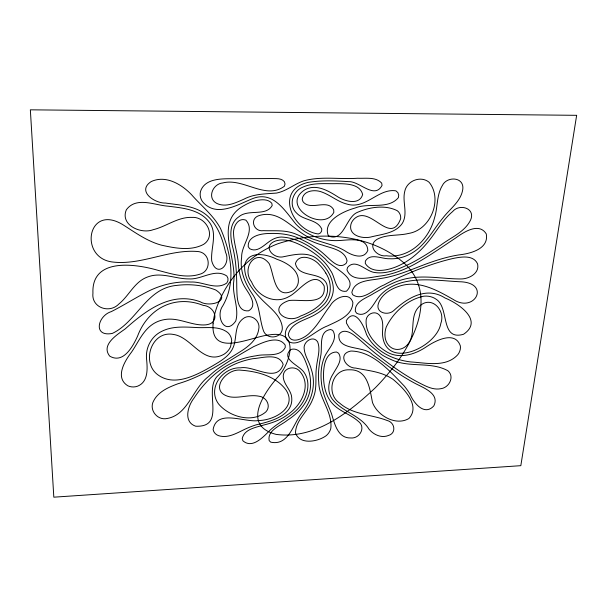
<?xml version="1.0" encoding="UTF-8"?>
<svg xmlns="http://www.w3.org/2000/svg" width="607" height="607" viewBox="0 0 607 607"><rect width="100%" height="100%" fill="white"/><g stroke="black" fill="none" stroke-linecap="round" stroke-linejoin="round"><path stroke-width="0.91" d="M325.838 273.104C332.37 283.052 331.991 297.293 322.795 305.518C314.654 313.971 302.878 316.71 293.105 322.613C281.678 327.469 282.619 346.111 297.331 342.523C308.5 339.04 316.839 329.92 327.795 325.784C337.818 320.906 352.591 315.67 352.872 302.483C349.397 290.988 334.411 297.908 330.337 305.556C323.402 314.388 318.394 324.76 310.071 332.477C305.245 337.978 290.275 345.656 288.287 334.245C291.55 321.831 306.618 320.117 316.042 314.062C325.238 308.811 333.562 299.57 333.342 288.408C332.742 277.702 326.923 267.854 319.138 260.722C309.76 251.055 295.617 254.25 284.015 256.632C273.438 259.659 261.458 245.903 275.715 240.926C286.641 237.686 297.612 243.225 306.937 248.46C316.255 253.984 325.033 261.048 330.512 270.547C335.625 277.209 334.981 292.961 346.453 291.223C359.974 278.196 331.862 267.892 325.519 259.159C313.364 247.944 298.12 237.633 281.102 237.034A18.734 17.353 -26.8 0 0 270.76 240.577C264.561 244.348 257.489 253.187 249.614 248.665L248.233 246.67C247.527 236.077 260.949 233.543 269.144 233.498C279.607 233.065 290.29 234.264 299.843 238.779C308.955 242.899 317.613 248.149 324.942 254.993C330.405 259.584 338.994 270.305 346.24 263.226L347.067 260.919C344.92 249.97 331.346 248.248 322.492 245.099C312.575 242.572 303.826 237.109 294.334 233.498C284.417 229.81 273.734 231.055 263.4 230.652C253.802 232.223 249.052 218.732 259.037 215.599C282.247 208.383 295.617 235.273 316.232 240.106C325.868 243.528 336.119 245.509 344.966 250.866C351.4 255.274 363.843 260.228 367.827 250.372C367.068 236.206 348.198 240.22 338.539 240.569C326.733 241.154 314.836 237.898 304.866 231.571A55.647 51.876 -42.4 0 1 295.996 224.218C285.131 211.084 273.211 190.446 252.74 198.572C237.39 204.734 215.963 218.125 202.412 201.509A13.301 12.793 -15.6 0 1 200.5 191.486C204.468 179.019 219.817 178.754 230.675 178.731C244.431 178.67 258.187 178.633 271.944 178.549C276.155 178.724 281.436 178.003 284.38 181.705L285.04 183.959L284.387 186.243C265.502 200.318 243.346 177.532 222.746 182.95C212.746 183.792 206.653 198.231 216.866 203.451C225.903 207.7 235.63 202.821 243.961 199.149C254.037 193.808 265.502 193.936 276.534 193.064C286.436 191.182 294.16 184.088 303.568 180.916C321.095 175.947 339.715 179.573 357.614 178.238C365.589 178.67 375.695 176.576 381.689 183.117L382.046 185.408C374.527 199.733 359.427 181.061 348.691 181.637C335.299 180.749 321.619 180.203 308.326 182.35C273.909 190.097 292.635 230.766 318.318 233.961L320.39 232.997L321.604 231.221L321.763 229.029C317.195 219.15 303.599 220.637 296.664 213.14C288.196 205.47 292.612 191.334 302.521 187.282C313.189 182.29 325.284 183.989 336.688 183.64C345.77 183.777 359.928 183.587 362.66 194.49C359.435 205.781 344.26 201.19 337.12 196.387C327.826 190.499 315.974 183.769 305.055 189.665C279.266 205.788 323.129 233.08 333.85 212.306L333.645 209.703C327.112 198.314 310.746 211.403 302.999 201.683L302.187 199.195C303.477 190.219 315.215 189.308 322.097 192.131C330.921 195.378 338.16 202.07 347.439 204.21C365.748 209.582 378.434 188.102 395.901 190.841L397.866 192.594L398.738 195.029L398.367 197.662C387.903 210.037 368.836 202.23 355.034 208.034C343.554 211.221 322.142 220.948 328.433 235.918C344.101 242.701 345.717 216.805 357.652 212.253C369.678 207.04 385.195 204.605 397.259 210.697A10.258 9.28 -42.2 0 1 400.673 218.641C390.916 245.19 372.303 208.542 357.03 216.858A11.525 10.524 -39.2 0 0 350.975 224.127C347.978 235.971 363.259 239.302 371.909 236.73C382.569 234.112 395.597 233.171 402.358 223.3C408.245 213.391 402.054 201.865 404.763 191.349C406.849 180.81 420.666 175.294 429.088 182.244C443.11 199.324 430.53 230.053 408.564 233.437C398.139 236.032 386.56 234.021 376.909 239.408C366.719 245.835 377.243 257.209 386.356 255.775C409.573 258.893 429.24 239.12 434.513 217.867C437.92 207.253 436.41 195.219 442.389 185.461C446.927 176.076 464.074 176.667 462.83 188.989C461.206 201.289 449.977 208.687 442.958 217.943C435.287 227.2 429.369 237.876 420.742 246.321C412.54 254.348 401.181 259.379 389.603 258.741C381.841 259.136 370.452 252.573 365.384 261.078L365.285 263.408C371.772 273.901 387.031 270.547 396.629 266.617C408.822 261.549 419.096 252.732 427.434 242.625C436.031 232.458 442.268 220.204 452.617 211.593C459.385 203.284 475.797 208.133 470.63 219.931C464.765 232.102 451.168 237.246 440.932 245.016C430.94 251.594 420.932 258.203 410.264 263.635C398.951 268.962 386.431 274.721 373.639 272.323C365.3 270.601 355.27 258.316 347.576 267.429L346.946 269.834C352.25 283.416 370.657 276.967 381.659 275.866C394.702 273.818 407.047 268.726 418.375 262.057C431.129 254.652 443.262 246.245 455.531 238.081C463.687 232.215 478.931 221.987 486.29 233.953C489.098 249.052 470.19 253.711 458.725 254.925C445.97 256.989 433.648 261.056 421.615 265.691C408.412 270.798 395.195 276.36 381.09 278.431C370.968 280.646 354.496 279.683 351.855 292.475L352.652 294.683C362.72 301.816 374.625 288.431 384.056 284.964A161.849 133.851 -32.2 0 1 394.55 279.546C413.504 270.934 432.973 263.059 453.315 258.415C461.297 256.829 473.354 254.705 477.557 263.825C479.864 273.514 468.551 279.228 460.326 278.962C440.743 278.879 420.697 274.068 401.47 279.956C391.515 282.908 382.668 288.484 373.646 293.454C367 297.938 354.359 301.231 355.345 311.361L356.726 313.28C366.059 318.03 372.531 305.996 376.871 299.562C382.736 290.874 392.168 285.298 402.145 282.574C421.645 277.323 441.934 281.079 461.745 281.83C490.6 283.886 474.279 313.265 453.33 299.509C437.374 290.374 419.08 279.986 400.089 285.95C391.098 288.674 381.689 294.137 378.427 303.454C375.202 312.855 387.903 316.072 393.731 310.587C407.646 297.825 426.638 286.094 445.083 298.022C458.368 303.333 483.984 320.549 463.543 334.275C440.098 341.088 449.499 307.969 436.365 299.388A20.426 17.686 -35.8 0 0 424.035 296.163C407.692 299.365 393.275 312.226 386.234 327.074A25.562 22.102 -33.9 0 0 385.066 336.71C385.513 342.667 389.679 348.555 395.878 349.366A12.094 10.471 -32.8 0 0 404.854 347.067C418.147 337.287 407.851 317.613 419.134 306.618C430.818 294.607 445.857 310.018 440.857 323.319C436.881 347.735 384.345 371.021 382.478 333.721C382.592 327.416 383.958 319.957 379.2 314.912C374.876 310.382 367.144 313.751 366.203 319.555C364.875 333 375.179 344.67 385.908 351.37C398.526 359.511 414.52 354.784 426.046 346.992C435.12 340.884 454.954 330.125 460.349 345.899A12.368 10.478 -35.2 0 1 457.913 354.564C446.107 367.796 426.387 362.849 410.825 361.947C396.204 360.209 381.5 354.291 371.879 342.773A53.833 46.86 -35.6 0 1 366.461 334.374C364.185 326.513 355.087 306.618 346.362 320.542L346.445 323.083L349.442 328.243L381.416 354.496A67.286 58.53 -36.6 0 0 390.551 359.298C408.557 368.328 430.583 361.066 447.905 370.763C454.833 376.659 449.172 387.516 441.137 388.647C433.451 390.331 426.182 386.371 419.543 383.017C404.05 375.065 390.005 364.678 376.294 354.025C369.382 348.646 363.153 342.462 356.301 337.014C351.84 333.038 343.312 327.712 338.918 334.563C337.211 351.18 363.775 345.254 372.349 354.602C383.601 362.288 394.087 371.105 405.825 378.1A245.296 207.996 -50.1 0 0 414.604 383.116C422.958 387.691 439.969 393.404 433.853 405.84C424.422 416.47 413.504 402.836 409.884 393.913A110.178 92.446 -22.5 0 0 404.383 386.173C390.202 371.416 372.873 351.339 350.952 351.028C337.317 353.646 345.466 368.168 355.694 368.092C365.437 370.179 375.543 371.014 384.808 374.914A55.04 46.466 -26.3 0 1 393.124 379.421C403.139 387.752 421.091 405.43 408.89 418.519C395.893 426.235 377.501 415.727 372.508 402.562C369.709 388.943 367.994 369.003 349.207 369.807C331.741 369.064 325.686 393.86 339.579 403.056C352.796 414.824 371.431 414.384 387.137 420.492C394.793 422.229 396.75 433.208 388.374 435.515C381.371 438.33 373.7 434.764 369.109 429.301C360.255 414.869 341.726 411.978 331.999 398.7C326.763 391.12 328.402 381.052 333.22 373.707C336.392 367.721 343.16 360.057 338.585 353.228L336.551 352.022C324.897 352.128 323.364 367.63 323.501 376.651C323.721 386.052 325.724 396.007 332.135 403.238C339.252 411.356 350.239 414.164 358.183 421.212C366.385 427.153 359.739 438.967 350.565 437.958C337.667 438.284 334.533 423.42 331.536 413.807C328.25 404.816 323.599 396.25 321.976 386.72C320.375 376.742 320.504 366.074 324.646 356.688C328.205 348.623 338.668 339.548 332.704 330.367L330.603 329.518C318.197 331.126 322.62 347.265 320.716 355.914C319.229 364.534 317.764 373.282 318.736 382.053C318.948 398.427 332.553 411.804 330.845 428.223A14.257 12.094 -23.2 0 1 326.361 435.56C318.083 441.759 299.835 445.227 295.488 433.011C295.692 420.074 307.848 411.614 312.317 400.142A44.523 38.78 -20.3 0 0 315.185 391.158C316.611 382.888 315.268 374.428 316.619 366.15C317.408 358.13 320.731 349.617 317.613 341.764C312.992 334.867 302.908 341.953 304.19 348.949C304.873 356.165 309.471 362.189 311.224 369.132C316.513 384.352 311.793 401.052 301.694 413.147C293.219 423.959 288.621 446.168 270.707 442.154L269.174 440.599C267.133 430.128 280.798 425.651 287.422 420.219C296.603 414.323 304.866 406.204 308.568 395.734C312.127 385.923 310.67 375.096 307.089 365.52C304.441 358.54 300.518 346.794 290.89 349.457C280.1 359.124 299.904 365.596 304.137 372.493C310.776 382.084 307.855 395.172 301.565 404.156C293.864 415.749 280.29 420.803 270.32 429.938C263.635 436.532 252.565 449.279 242.929 440.811L242.231 438.664C244.143 429.157 255.767 427.472 263.582 425.067C272.027 422.996 280.411 420.074 287.407 414.778C300.776 406.182 312.059 385.915 300.215 371.78C295.51 365.209 283.644 367.205 283.241 375.877C283.059 383.298 289.547 388.442 291.36 395.294C295.404 415.089 271.117 421.417 256.435 424.763A70.397 58.424 -19.1 0 0 245.934 428.762C237.436 432.639 228.224 438.77 218.52 435.644A9.993 8.566 -15.6 0 1 213.118 429.536C216.79 408.367 245.304 423.155 259.06 420.492C273.977 420.31 297.567 407.821 286.094 390.134C275.995 376.158 257.368 371.393 241.025 370.202C225.758 367.888 207.799 391.811 229.787 396.849C239.59 398.511 249.378 394.193 259.159 396.242C266.443 397.061 271.39 406.091 265.904 411.865C252.292 423.519 229.211 416.812 218.573 403.959C206.987 388.366 222.648 366.977 240.569 367.827C253.901 365.315 276.875 383.662 283.181 364.352C278.772 352.447 262.33 358.122 252.717 358.699C240.235 361.082 227.678 365.922 218.611 375.111C201.858 388.617 227.686 427.54 195.682 426.213C183.094 421.956 187.791 405.984 193.997 398.131C200.894 387.494 209.491 377.873 219.719 370.338C230.326 362.447 242.99 357.591 256.055 355.808C265.593 353.327 279.698 357.91 285.252 347.485L285.176 345.064C277.968 334.776 262.679 342.659 253.62 346.627C241.305 353.661 229.067 360.915 217.443 369.056A90.155 76.952 -19.6 0 0 208.694 376.439C192.267 388.548 188.033 416.258 165.316 418.762C156.082 419.376 148.95 408.974 153.677 400.764C158.488 391.477 168.754 387.152 178.063 383.723C200.925 377.137 220.773 363.79 240.759 351.37C248.794 346.271 257.247 339.404 258.696 329.389C260.934 320.595 250.403 312.719 243.043 318.728C234.021 325.519 237.14 338.038 233.217 347.333C229.294 356.544 219.977 361.446 211.828 366.332C195.788 375.46 173.336 387.714 156.507 373.76C141.393 360.649 152.16 330.254 173.496 334.457C191.994 337.097 203.079 365.983 224.021 354.238A17.133 15.342 -14.9 0 0 230.577 346.718L231.722 340.61A14.636 13.104 -15.2 0 0 227.762 332.537C218.649 325.435 206.38 328.326 195.704 327.477C184.171 326.945 171.88 325.982 161.303 331.574C151.31 336.513 145.498 347.697 146.53 358.699C147.493 368.328 148.548 381.666 137.683 386.151A11.465 10.053 -6.9 0 1 127.804 385.779C114.693 377.66 124.587 361.165 131.476 352.204C138.464 342.09 143.275 329.593 154.421 323.167A27.383 24.477 -9.6 0 1 165.066 319.494C179.05 317.203 191.873 326.027 205.773 324.859C220.743 323.212 215.5 306.323 203.193 305.374C174.96 294.289 147.949 308.303 137.592 336.111C132.918 346.422 123.274 364.192 109.692 356.112C100.701 344.761 117.113 334.692 125.232 328.88C145.665 310.663 171.227 291.003 200.264 301.8C209.817 307.711 232.595 300.7 215.637 289.941C203.421 285.207 189.892 283.719 176.91 285.389C146.469 287.855 137.03 321.854 112.287 333.425C92.651 337.188 97.666 315.784 111.301 311.611C123.585 305.397 135.202 297.976 147.425 291.663C160.802 284.865 175.863 281.155 190.909 282.035C202.784 281.329 216.009 290.624 226.79 283.021L227.928 280.753L227.944 278.272L226.836 276.026C215.007 267.983 201.6 279.842 188.891 278.901C175.218 279.008 161.508 271.777 147.987 276.845C134.595 281.36 129.245 295.647 118.873 303.993C109.465 313.918 91.171 307.666 92.939 293.113C91.399 257.11 136.021 263.825 158.488 270.472C171.705 273.901 185.856 278.545 199.437 274.326C211.744 271.488 210.841 252.975 198.216 251.556C169.3 248.9 142.03 265.32 112.985 262.057C78.576 258.423 87.18 203.406 122.417 224.423C134.913 232.269 147.061 241.313 161.545 245.182C175.15 248.195 190.871 251.252 203.724 244.295C216.623 235.706 205.841 216.449 192.131 217.397C177.965 216.745 166.447 226.532 153.161 229.704C140.854 234.439 119.898 224.969 126.347 209.779C136.294 196.289 154.497 205.204 168.002 206.175C182.221 207.966 198.641 209.225 208.444 221.115C218.345 232.656 210.5 247.679 211.714 260.889C216.479 278.499 231.51 264.849 225.554 252.262C222.625 238.968 217.807 225.311 207.488 215.91C196.008 205.583 179.847 205.174 165.385 203.042C154.58 203.36 136.552 191.106 151.189 181.584C165.696 174.77 181.599 184.27 191.584 194.741C201.304 205.94 213.512 215.318 220.553 228.604C230.933 252.626 236.563 282.065 222.716 305.958C215.121 316.338 225.106 336.437 235.759 321.004C239.477 307.901 231.715 294.585 233.794 281.117C236.525 255.494 213.717 221.646 244.545 205.28A41.117 38.491 -25.3 0 1 256.002 200.606C261.192 199.513 267.968 198.777 271.799 203.262L272.202 205.477C265.98 216.843 248.248 208.687 238.885 216.767C228.247 223.854 230.281 238.172 233.111 248.802C236.077 261.435 236.745 274.455 236.753 287.392C237.117 295.73 236.434 312.044 248.612 310.822C257.793 305.564 249.598 294.676 245.729 288.53C240.903 281.208 238.832 272.543 238.361 263.87C237.656 253.779 234.074 244.135 233.566 234.044C232.853 227.261 237.754 217.101 245.865 220.136C255.858 231.1 241.055 244.887 241.647 257.353C239.59 270.798 245.137 283.689 252.649 294.509C259.796 305.086 259.288 318.258 263.188 329.935C266.306 340.99 283.962 338.319 282.202 326.445C280.13 314.009 268.332 306.823 260.449 298.075C251.905 289.342 243.688 278.044 244.689 265.198C247.937 250.137 266.678 254.014 276.762 259.219C286.936 262.717 299.828 270.214 298.249 282.741A12.239 11.192 -25.7 0 1 293.113 290.616C274.136 300.541 274.243 274.273 269.189 263.628C255.926 246.89 241.025 268.256 251.533 281.86C257.436 296.246 275.085 304.835 289.205 296.428C299.312 291.504 314.214 268.34 324.168 285.973C326.604 306.497 300.852 298.91 289.015 300.541C266.754 307.863 285.776 325.322 300.7 315.981C313.66 311.148 331.832 300.078 326.672 283.773C320.701 270.768 298.629 278.499 295.427 263.559C299.001 252.573 313.94 258.051 319.35 264.743A49.463 44.933 -24.4 0 1 325.838 273.104M213.072 323.774C210.568 358.646 251.776 336.286 269.538 334.867C301.019 329.669 290.184 364.883 276.906 378.07C262.808 394.732 242.246 425.682 276.048 434.369C314.585 439.703 349.04 412.608 375.392 387.698A219.165 204.248 -16.7 0 0 388.814 372.819C412.919 344.321 437.981 296.694 405.734 264.523C371.932 233.801 319.479 229.795 277.49 243.893A88.759 79.441 -25.9 0 0 261.655 251.73C248.005 260.1 236.449 271.716 227.769 285.146A112.295 99.533 -26.8 0 0 220.849 297.498C216.957 305.784 213.823 314.593 213.072 323.774M576.65 115.322L520.821 465.675L53.818 497.179L30.35 109.821L576.65 115.322"/></g></svg>
